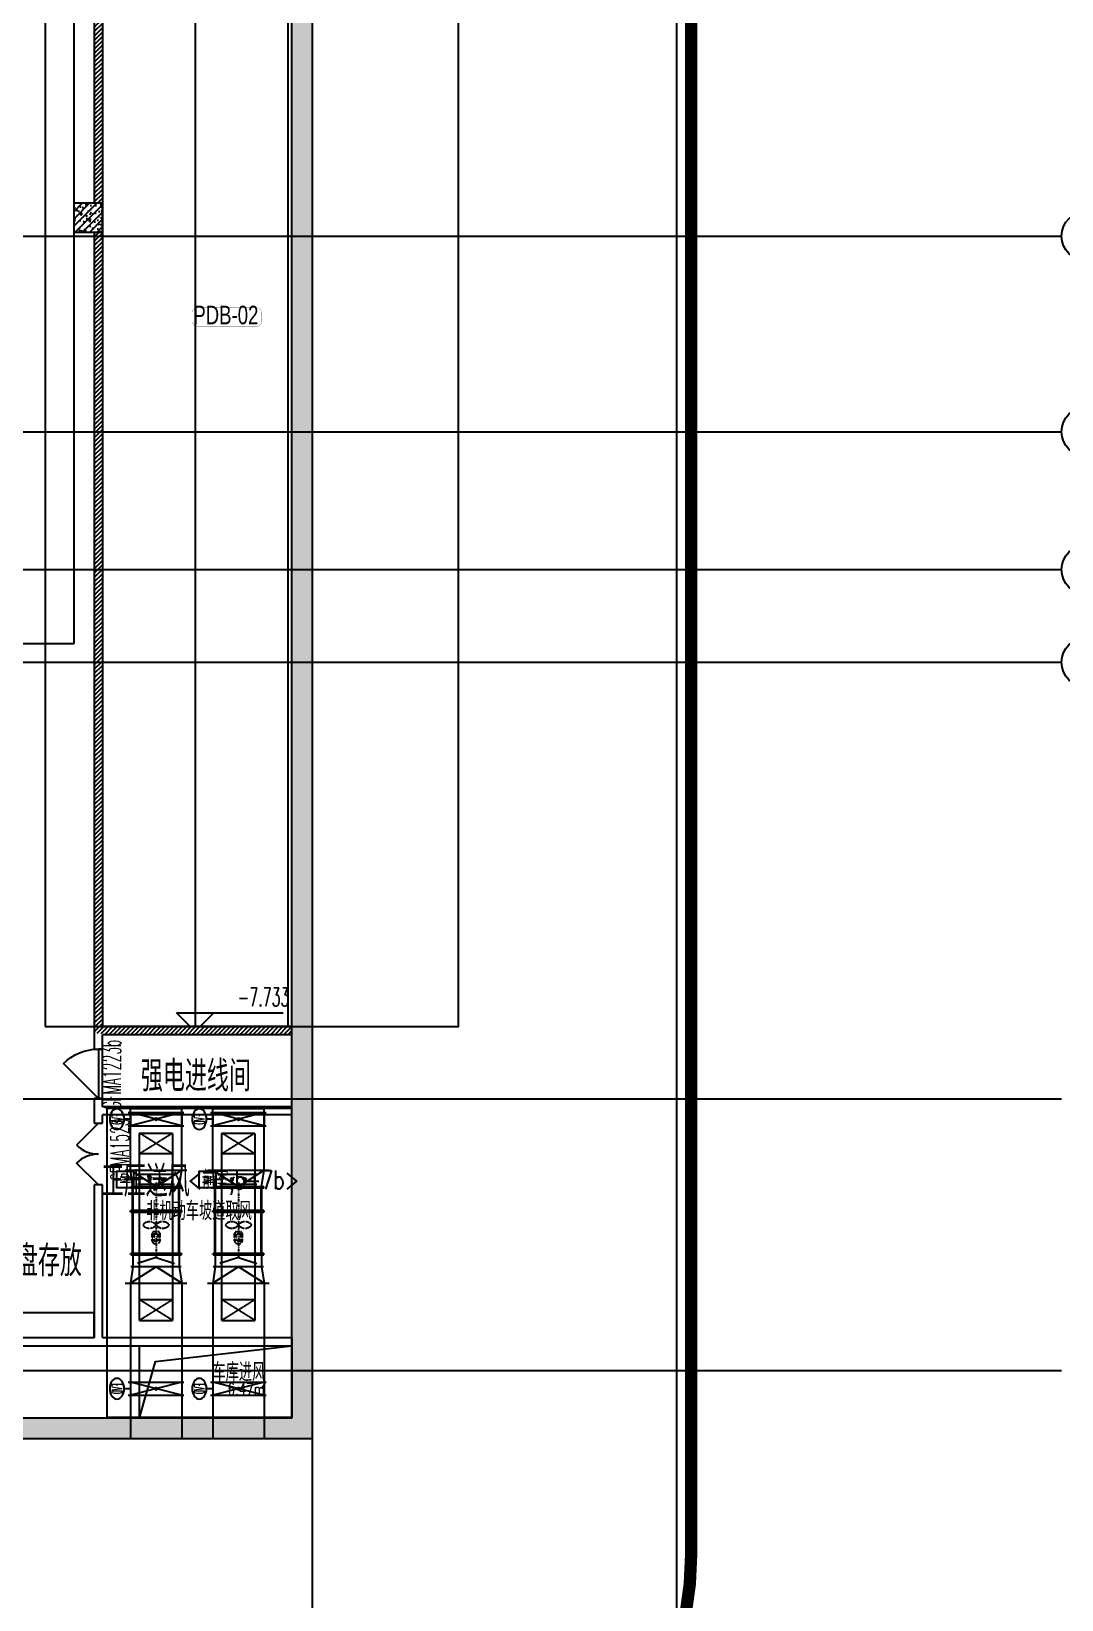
# Model space of a CAD drawing. Extents: x -12047294 to -5625356, y -1456591 to -622873.
# Drawn here: x -6007564 to -5982539, y -746490 to -708400 of the extents above; entities that cross this region are included whole.
import ezdxf
from ezdxf.enums import TextEntityAlignment as Align
from ezdxf.xclip import XClip

# ---------------------------------------------------------------- set-up
doc = ezdxf.new("R2010")
doc.units = 0
doc.header["$LTSCALE"] = 10
doc.header["$MEASUREMENT"] = 0
doc.header["$XCLIPFRAME"] = 2
for name, pattern in [('CONTINOUS', [0]), ('DASH', [0.35, 0.25, -0.1]), ('DASHDOT', [1, 0.5, -0.25, 0, -0.25]), ('DASHDOT2', [0.5, 0.25, -0.125, 0, -0.125]), ('DOTE', [2.42, 2, -0.2, 0.02, -0.2]), ('HIDDEN', [0.375, 0.25, -0.125]), ('用地红线$0$CENTER', [50.8, 31.75, -6.35, 6.35, -6.35])]:
    doc.linetypes.add(name, pattern=pattern)
for name, color, linetype in [('A-COLUMN', 10, 'Continuous'), ('A-COLUMNH', 252, 'Continuous'), ('A-DIMAXIS', 3, 'Continuous'), ('A-DIMLEAD', 130, 'Continuous'), ('A-DOORWIN', 151, 'Continuous'), ('A-FireH', 6, 'Continuous'), ('A-Fur', 156, 'Continuous'), ('A-HOLE', 30, 'Continuous'), ('A-stru-conc', 1, 'Continuous'), ('A-TEXTDOOR', 181, 'Continuous'), ('A-TextNum', 211, 'Continuous'), ('A-TextRoom', 7, 'Continuous'), ('A-TEXTROOM-AREA', 33, 'Continuous'), ('A-WALL', 2, 'Continuous'), ('A-餐厅改造', 7, 'Continuous'), ('AXIS_TEXT', 7, 'Continuous'), ('A用地红线', 10, 'Continuous'), ('DIM_ELEV', 3, 'Continuous'), ('DOTE', 9, 'DOTE'), ('FUR-家俱-活动', 156, 'Continuous'), ('PUB_TEXT', 7, 'Continuous'), ('STAIR', 5, 'Continuous')]:
    doc.layers.add(name, color=color, linetype=linetype)
for name, color, linetype, lineweight in [('M-A-EQUIP', 156, 'Continuous', 35), ('M-A-EQUIP-MID', 156, 'DASHDOT2', 25), ('M-A-EQUIP-OTH', 156, 'CONTINOUS', 25), ('M-DAMP-E', 156, 'Continuous', 25), ('M-DAMP-M', 156, 'Continuous', 25), ('M-DAMP-SC', 156, 'Continuous', 25), ('M-DUCT-FL', 156, 'Continuous', 25), ('M-DUCT-SC', 156, 'Continuous', 20), ('M-DUCT-SX', 156, 'Continuous', 25), ('M-EQUIP-OTH', 156, 'CONTINOUS', 25)]:
    doc.layers.add(name, color=color, linetype=linetype, lineweight=lineweight)
doc.styles.add('_TCH_AXIS', font='tjromand.shx', dxfattribs={"bigfont": 'tjhts.shx'})
doc.styles.add('_TCH_DIM', font='tjromans.shx', dxfattribs={"width": 0.8, "bigfont": 'tjhztxt.shx'})
doc.styles.add('_TCH_SPACE', font='tjromans.shx', dxfattribs={"height": 5, "bigfont": 'tjhztxt.shx'})
doc.styles.add('_TCH_WINDOW', font='tjromans.shx', dxfattribs={"width": 0.7, "height": 3.5, "bigfont": 'tjhztxt.shx'})
doc.styles.add('COMPLEX', font='COMPLEX')
doc.styles.add('HZ', font='tjromans.shx', dxfattribs={"width": 0.6, "bigfont": 'tjhztxt.shx'})
doc.styles.add('M-HT', font='tjromant.shx', dxfattribs={"width": 0.8, "bigfont": 'tjhts.shx'})
doc.styles.add('房间功能', font='tjromand.shx', dxfattribs={"width": 0.75, "bigfont": 'tjhts.shx'})
doc.styles.add('注解汉字', font='tjromans.shx', dxfattribs={"width": 0.75, "bigfont": 'tjhztxt.shx'})
pattern_1 = [(45, (0, 53.85), (-53.0330298, 53.0330298), [])]

# ---------------------------------------------------------------- blocks, each defined once
blk = doc.blocks.new('fdsfasd4#$$$')
at = {"layer": 'A-COLUMNH'}
for points in [[(10200657, -2157709), (10201157, -2158209), (10201157, -2122509), (10200657, -2122009)], [(10190121, -2157709), (10190621, -2158209), (10201157, -2158209), (10200657, -2157709)]]:
    blk.add_hatch(color=256, dxfattribs=at).paths.add_polyline_path(points)
at = {"layer": 'A-COLUMN'}
for p, q in [((10200657, -2157709), (10200657, -2122009)), ((10201157, -2158209), (10201157, -2122509)), ((10190121, -2157709), (10200657, -2157709)), ((10190621, -2158209), (10201157, -2158209))]:
    blk.add_line(p, q, dxfattribs=at)
blk = doc.blocks.new('sFsdfew54tfd44')
at = {"layer": 'DIM_ELEV'}
for p, q in [((1620387, 2687), (1619937, 3137)), ((1619937, 3137), (1622526, 3137)), ((1620387, 2687), (1620837, 3137))]:
    blk.add_line(p, q, dxfattribs=at)
at = {"layer": 'STAIR', "color": 3}
for p, q in [((1618137, 28698), (1618137, 2687)), ((1620387, 28698), (1620387, 2687)), ((1622637, 28698), (1622637, 2687))]:
    blk.add_line(p, q, dxfattribs=at)
at = {"layer": 'PUB_TEXT', "style": '_TCH_DIM', "width": 0.564706}
blk.add_text('-7.733', height=446.2, dxfattribs=at).set_placement((1621424, 3295))
blk = doc.blocks.new('*U90')
at = {"layer": 'M-DAMP-M'}
for p, q in [((0, -50), (0, 1175)), ((300, -50), (300, 1175)), ((0, 1125), (300, 1125)), ((70, 562), (216, 1013)), ((70, 562), (216, 113)), ((0, 0), (300, 0))]:
    blk.add_line(p, q, dxfattribs=at)
at = {"layer": 'M-DAMP-M', "const_width": 25}
blk.add_lwpolyline([(58, 562, 1), (82, 562, 1)], format="xyb", close=True, dxfattribs=at)
blk = doc.blocks.new('YL')
at = {"layer": 'M-A-EQUIP-OTH', "linetype": 'HIDDEN', "ltscale": 0.3}
for p, q in [((320, 72), (320, -72)), ((405, 136), (405, -136)), ((405, 136), (643, 136)), ((405, 123), (643, 123)), ((405, 105), (643, 105)), ((405, 70), (643, 70)), ((643, 136), (643, -136)), ((728, 72), (728, -72)), ((405, -70), (643, -70)), ((405, -105), (643, -105)), ((405, -123), (643, -123)), ((405, -136), (643, -136))]:
    blk.add_line(p, q, dxfattribs=at)
for centre, radius, start, end in [((430, 12), 126, 101.87, 151.7324), ((617, 12), 126, 28.2676, 78.13), ((1122, 225), 285, 127.893, 232.107), ((771, 225), 285, 307.893, 52.107), ((430, -12), 126, 208.2676, 258.13), ((617, -12), 126, 281.87, 331.7324), ((1122, -225), 285, 127.893, 232.107), ((771, -225), 285, 307.893, 52.107)]:
    blk.add_arc(centre, radius, start, end, dxfattribs=at)
blk = doc.blocks.new('hl-100-6')
at = {"layer": 'M-A-EQUIP'}
for p, q in [((0, 615.5), (0, -615.5)), ((20, 615.5), (0, 615.5)), ((20, 615.5), (20, -615.5)), ((580, 562.5), (20, 562.5)), ((620, 615.5), (580, 615.5)), ((580, 615.5), (580, -615.5)), ((600, 615.5), (600, -615.5)), ((620, -615.5), (620, 615.5)), ((1626, 562.5), (620, 562.5)), ((1646, 615.5), (1626, 615.5)), ((1626, 615.5), (1626, -615.5)), ((1646, 615.5), (1646, -615.5)), ((20, -615.5), (0, -615.5)), ((580, -562.5), (20, -562.5)), ((620, -615.5), (580, -615.5)), ((1626, -562.5), (620, -562.5)), ((1646, -615.5), (1626, -615.5))]:
    blk.add_line(p, q, dxfattribs=at)
at = {"layer": 'M-A-EQUIP-MID', "ltscale": 0.3}
for p, q in [((40, 590.5), (-20, 590.5)), ((640, 590.5), (560, 590.5)), ((1666, 590.5), (1606, 590.5)), ((-100, 0), (1746, 0)), ((40, -590.5), (-20, -590.5)), ((640, -590.5), (560, -590.5)), ((1666, -590.5), (1606, -590.5))]:
    blk.add_line(p, q, dxfattribs=at)
at = {"layer": 'M-A-EQUIP', "xscale": -0.7153820467065088, "yscale": 0.7153820467647165, "zscale": 0.71538204672}
blk.add_blockref('YL', (1606.1, 0), dxfattribs=at)
blk = doc.blocks.new('FL')
at = {"layer": 'M-DUCT-FL'}
blk.add_line((0, -100), (0, 1100), dxfattribs=at)
blk = doc.blocks.new('*U91')
at = {"layer": 'M-DAMP-E'}
for p, q in [((0, -50), (0, 850)), ((0, 800), (250, 800)), ((125, 800), (125, 950)), ((250, -50), (250, 850)), ((72, 507), (178, 613)), ((250, 0), (0, 0)), ((178, 187), (72, 293))]:
    blk.add_line(p, q, dxfattribs=at)
blk.add_lwpolyline([(-75, 950), (325, 950), (325, 1350), (-75, 1350)], close=True, dxfattribs=at)
at = {"layer": 'M-DAMP-E', "const_width": 30}
for points in [[(110, 560, 1), (140, 560, 1)], [(110, 240, 1), (140, 240, 1)]]:
    blk.add_lwpolyline(points, format="xyb", close=True, dxfattribs=at)
at = {"layer": 'M-DAMP-E'}
for centre in [(125, 560), (125, 240)]:
    blk.add_circle(centre, 30, dxfattribs=at)
at = {"layer": 'M-DAMP-E', "style": 'M-HT', "width": 0.8}
blk.add_text('M', height=250, dxfattribs=at).set_placement((125, 1150), align=Align.MIDDLE_CENTER)
blk = doc.blocks.new('FI1250K')
at = {"layer": 'M-DAMP-SC'}
for p, q in [((0, 1300), (0, -50)), ((0, 1250), (320, 1250)), ((0, 0), (320, 1250)), ((320, 0), (0, 1250)), ((160, 1250), (160, 1400)), ((320, 1300), (320, -50)), ((0, 0), (320, 0))]:
    blk.add_line(p, q, dxfattribs=at)
at = {"layer": 'M-DAMP-SC', "const_width": 25}
blk.add_lwpolyline([(147.5, 625, 1), (172.5, 625, 1)], format="xyb", close=True, dxfattribs=at)
at = {"layer": 'M-DAMP-SC'}
blk.add_circle((160, 625), 25, dxfattribs=at)
blk.add_ellipse((160, 1575), major_axis=(250, 0), ratio=0.7, start_param=-3.141592653589793, end_param=3.141592653589793, dxfattribs=at)
at = {"layer": 'M-DAMP-SC', "style": 'M-HT', "width": 1.166667}
blk.add_attdef('F', text='', height=250, dxfattribs=at).set_placement((35, 1450), (285, 1450), align=Align.FIT)
blk = doc.blocks.new('A$C26474180')
at = {"layer": 'M-DUCT-SX'}
for p, q in [((-1329, 625), (-2829, 625)), ((-2829, 625), (-2829, -625)), ((-929, 562), (-1329, 625)), ((-929, 0), (-1329, 625)), ((1017, 562), (1417, 625)), ((1017, 0), (1417, 625)), ((1417, 625), (5203, 625)), ((-1329, -625), (-929, 0)), ((1417, -625), (1017, 0)), ((-1329, -625), (-2829, -625)), ((-929, -562), (-1329, -625)), ((1017, -562), (1417, -625)), ((1417, -625), (5203, -625))]:
    blk.add_line(p, q, dxfattribs=at)
at = {"layer": 'M-EQUIP-OTH', "linetype": 'DASH'}
for p, q in [((2317, 400), (-2229, 400)), ((-2229, 400), (-2229, -400)), ((-2229, -400), (-1729, 400)), ((-1729, -400), (-2229, 400)), ((-1729, -400), (-1729, 400)), ((1817, -400), (1817, 400)), ((1817, -400), (2317, 400)), ((2317, -400), (1817, 400)), ((2317, 400), (2317, -400)), ((-2229, -400), (2317, -400))]:
    blk.add_line(p, q, dxfattribs=at)
at = {"layer": 'M-DUCT-SC'}
blk.add_blockref('*U91', (-1229, -400), dxfattribs=at)
at = {"layer": 'M-DUCT-SX'}
ref = blk.add_blockref('FI1250K', (-2729, -625), dxfattribs=at)
ref.add_attrib('F', 'FVD', dxfattribs={"layer": 'M-DAMP-SC', "height": 250, "style": 'M-HT', "width": 0.355932}).set_placement((-2694, 825), (-2444, 825), align=Align.FIT)
ref = blk.add_blockref('FI1250K', (3817, -625), dxfattribs=at)
ref.add_attrib('F', 'FVD', dxfattribs={"layer": 'M-DAMP-SC', "height": 250, "style": 'M-HT', "width": 0.355932}).set_placement((3852, 825), (4102, 825), align=Align.FIT)
at = {"layer": 'M-DUCT-SX', "extrusion": (0, 0, -1), "yscale": 1.25, "zscale": -1.25, "rotation": 180}
for p, xscale in [((1329, 625), -1.25), ((-1417, 625), 1.25)]:
    blk.add_blockref('FL', p, dxfattribs=dict(at, xscale=xscale))
at = {"layer": 'M-DUCT-SX'}
for name, p in [('hl-100-6', (-929, 0)), ('*U90', (717, -562))]:
    blk.add_blockref(name, p, dxfattribs=at)
blk = doc.blocks.new('A$C234306AE')
at = {"layer": 'M-EQUIP-OTH', "linetype": 'DASH'}
blk.add_lwpolyline([(0, 0), (7500, 0), (7500, -4500), (0, -4500)], close=True, dxfattribs=at)
at = {"layer": 'M-DUCT-SX'}
blk.add_blockref('A$C26474180', (2829, -3200), dxfattribs=at)
at = {"layer": 'M-EQUIP-OTH', "linetype": 'DASH'}
blk.add_blockref('A$C26474180', (2829, -1200), dxfattribs=at)
blk = doc.blocks.new('$DorLib2D$00000116')
at = {"color": 0}
for p, q in [((-0.5, 0), (-0.146, 0.354)), ((0.5, 0), (0.146, 0.354))]:
    blk.add_line(p, q, dxfattribs=at)
for centre, start, end in [((-0.5, 0), 0, 45), ((0.5, 0), 135, 180)]:
    blk.add_arc(centre, 0.5, start, end, dxfattribs=at)
blk = doc.blocks.new('$DorLib2D$00000114')
at = {"color": 0}
blk.add_line((0.5, 0), (-0.207, 0.707), dxfattribs=at)
blk.add_arc((0.5, 0), 1, 135, 180, dxfattribs=at)
blk = doc.blocks.new('_AXISO')
blk.add_circle((0, 0), 0.5)
at = {"layer": 'AXIS_TEXT', "style": 'COMPLEX', "width": 1.041667}
blk.add_attdef('A', text='', height=0.56, dxfattribs=at).set_placement((-0.25, -0.28), (0.25, -0.28), align=Align.FIT)
blk = doc.blocks.new('*U199')
at = {"linetype": '用地红线$0$CENTER'}
blk.add_line((-250, 170), (250, 170), dxfattribs=at)
blk.add_lwpolyline([(-250, 250), (250, 250), (250, -250), (-250, -250)], close=True, dxfattribs=at)
blk = doc.blocks.new('*U200')
at = {"layer": 'FUR-家俱-活动', "color": 0, "linetype": 'ByBlock', "lineweight": -2}
blk.add_blockref('*U199', (74411716, -4280771), dxfattribs=at)
for p, rotation in [((74410991, -4280966), 30), ((74412441, -4280966), 330.0000000000001), ((74410460, -4281496), 59.99999999999999), ((74412972, -4281496), 300.0000000000001), ((74410266, -4282221), 90), ((74413166, -4282221), 270), ((74410460, -4282946), 120), ((74412972, -4282946), 240), ((74410991, -4283477), 150), ((74412441, -4283477), 210), ((74411716, -4283671), 180)]:
    blk.add_blockref('*U199', p, dxfattribs=dict(at, rotation=rotation))
blk = doc.blocks.new('Chair_15')
at = {"color": 8}
for p, q in [((-2.45, 4.97), (-2.28, 5.15)), ((-2.03, 4.53), (-2.45, 4.97)), ((-1.85, 4.71), (-2.28, 5.15)), ((-1.21, 3.68), (-1.73, 4.22)), ((-1.02, 3.84), (-1.42, 4.26)), ((1.12, 3.84), (1.52, 4.26)), ((1.31, 3.68), (1.83, 4.22)), ((1.95, 4.71), (2.38, 5.15)), ((2.13, 4.53), (2.55, 4.97)), ((2.55, 4.97), (2.38, 5.15)), ((-2.45, 0.13), (-1.86, 0.74)), ((-2.45, 0.13), (-2.28, -0.05)), ((-2.28, -0.05), (-1.67, 0.57)), ((2.38, -0.05), (1.77, 0.57)), ((2.55, 0.13), (1.96, 0.74)), ((2.55, 0.13), (2.38, -0.05))]:
    blk.add_line(p, q, dxfattribs=at)
blk.add_lwpolyline([(-2.1, 1.02), (-2.13, 1.07), (-2.16, 1.12), (-2.18, 1.17), (-2.2, 1.23), (-2.22, 1.29), (-2.24, 1.35), (-2.26, 1.41), (-2.27, 1.47), (-2.28, 1.54), (-2.29, 1.6), (-2.3, 1.67), (-2.31, 1.74), (-2.31, 1.81), (-2.31, 1.88), (-2.31, 1.95), (-2.3, 2.02), (-2.29, 2.09), (-2.28, 2.16), (-2.26, 2.22), (-2.24, 2.29), (-2.22, 2.35), (-2.2, 2.42), (-2.18, 2.48), (-2.15, 2.54), (-2.13, 2.59), (-2.1, 2.64), (-2.07, 2.69), (-2.04, 2.74), (-2.01, 2.78), (-1.98, 2.82), (-1.95, 2.87), (-1.92, 2.91), (-1.89, 2.95), (-1.85, 2.99), (-1.82, 3.04), (-1.78, 3.08), (-1.75, 3.12), (-1.71, 3.17), (-1.67, 3.21), (-1.63, 3.26), (-1.59, 3.3), (-1.55, 3.34), (-1.51, 3.39), (-1.47, 3.43), (-1.43, 3.47), (-1.39, 3.51), (-1.35, 3.55), (-1.31, 3.59), (-1.27, 3.63), (-1.22, 3.67), (-1.18, 3.7), (-1.14, 3.74), (-1.1, 3.77), (-1.06, 3.81), (-1.03, 3.84), (-0.99, 3.87), (-0.97, 3.9), (-0.94, 3.93), (-0.92, 3.95), (-0.9, 3.97), (-0.89, 4), (-0.88, 4.02), (-0.87, 4.04), (-0.87, 4.06), (-0.86, 4.08), (-0.86, 4.1), (-0.86, 4.12), (-0.87, 4.14), (-0.87, 4.16), (-0.88, 4.17), (-0.89, 4.19), (-0.91, 4.21), (-0.93, 4.22), (-0.95, 4.24), (-0.97, 4.25), (-1, 4.26), (-1.04, 4.27), (-1.08, 4.28), (-1.12, 4.28), (-1.18, 4.28), (-1.24, 4.28), (-1.3, 4.27), (-1.37, 4.26), (-1.45, 4.25), (-1.53, 4.24), (-1.6, 4.23), (-1.68, 4.22), (-1.74, 4.22), (-1.81, 4.21), (-1.86, 4.21), (-1.91, 4.21), (-1.95, 4.22), (-1.98, 4.23), (-2.01, 4.24), (-2.03, 4.25), (-2.05, 4.26), (-2.06, 4.28), (-2.08, 4.29), (-2.09, 4.31), (-2.1, 4.33), (-2.1, 4.35), (-2.1, 4.37), (-2.1, 4.4), (-2.09, 4.42), (-2.08, 4.45), (-2.06, 4.48), (-2.04, 4.51), (-2.01, 4.55), (-1.99, 4.58), (-1.95, 4.62), (-1.92, 4.65), (-1.88, 4.69), (-1.84, 4.72), (-1.8, 4.75), (-1.76, 4.78), (-1.72, 4.8), (-1.68, 4.83), (-1.64, 4.85), (-1.6, 4.87), (-1.55, 4.89), (-1.51, 4.91), (-1.46, 4.93), (-1.42, 4.95), (-1.37, 4.96), (-1.33, 4.98), (-1.28, 4.99), (-1.23, 5.01), (-1.18, 5.02), (-1.13, 5.03), (-1.08, 5.04), (-1.02, 5.05), (-0.97, 5.06), (-0.91, 5.07), (-0.86, 5.08), (-0.8, 5.09), (-0.74, 5.1), (-0.68, 5.1), (-0.62, 5.11), (-0.55, 5.11), (-0.48, 5.12), (-0.4, 5.12), (-0.31, 5.13), (-0.2, 5.13), (-0.09, 5.13), (0.05, 5.13), (0.18, 5.13), (0.3, 5.13), (0.4, 5.13), (0.5, 5.12), (0.58, 5.12), (0.65, 5.11), (0.71, 5.11), (0.78, 5.1), (0.84, 5.1), (0.9, 5.09), (0.96, 5.08), (1.01, 5.07), (1.07, 5.06), (1.12, 5.05), (1.18, 5.04), (1.23, 5.03), (1.28, 5.02), (1.33, 5.01), (1.38, 4.99), (1.42, 4.98), (1.47, 4.96), (1.52, 4.95), (1.56, 4.93), (1.61, 4.91), (1.65, 4.89), (1.69, 4.87), (1.74, 4.85), (1.78, 4.83), (1.82, 4.8), (1.86, 4.78), (1.9, 4.75), (1.94, 4.72), (1.98, 4.69), (2.02, 4.65), (2.05, 4.62), (2.08, 4.58), (2.11, 4.55), (2.14, 4.51), (2.16, 4.48), (2.18, 4.45), (2.19, 4.42), (2.2, 4.4), (2.2, 4.37), (2.2, 4.35), (2.2, 4.33), (2.19, 4.31), (2.18, 4.29), (2.16, 4.28), (2.15, 4.26), (2.13, 4.25), (2.11, 4.24), (2.08, 4.23), (2.04, 4.22), (2.01, 4.21), (1.96, 4.21), (1.91, 4.21), (1.84, 4.22), (1.77, 4.22), (1.7, 4.23), (1.63, 4.24), (1.55, 4.25), (1.47, 4.26), (1.4, 4.27), (1.34, 4.28), (1.28, 4.28), (1.22, 4.28), (1.18, 4.28), (1.14, 4.27), (1.1, 4.26), (1.07, 4.25), (1.05, 4.24), (1.03, 4.22), (1.01, 4.21), (0.99, 4.19), (0.98, 4.17), (0.97, 4.16), (0.97, 4.14), (0.96, 4.12), (0.96, 4.1), (0.96, 4.08), (0.97, 4.06), (0.97, 4.04), (0.98, 4.02), (0.99, 4), (1, 3.97), (1.02, 3.95), (1.04, 3.93), (1.06, 3.9), (1.09, 3.87), (1.13, 3.84), (1.16, 3.81), (1.2, 3.77), (1.24, 3.74), (1.28, 3.7), (1.32, 3.67), (1.36, 3.63), (1.41, 3.59), (1.45, 3.55), (1.49, 3.51), (1.53, 3.47), (1.57, 3.43), (1.61, 3.39), (1.65, 3.34), (1.69, 3.3), (1.73, 3.26), (1.77, 3.21), (1.81, 3.17), (1.85, 3.12), (1.88, 3.08), (1.92, 3.04), (1.95, 2.99), (1.99, 2.95), (2.02, 2.91), (2.05, 2.87), (2.08, 2.82), (2.11, 2.78), (2.14, 2.74), (2.17, 2.69), (2.2, 2.64), (2.23, 2.59), (2.25, 2.54), (2.28, 2.48), (2.3, 2.42), (2.32, 2.35), (2.34, 2.29), (2.36, 2.22), (2.38, 2.16), (2.39, 2.09), (2.4, 2.02), (2.4, 1.95), (2.41, 1.88), (2.41, 1.81), (2.41, 1.74), (2.4, 1.67), (2.39, 1.6), (2.38, 1.54), (2.37, 1.47), (2.36, 1.41), (2.34, 1.35), (2.32, 1.29), (2.3, 1.23), (2.28, 1.17), (2.26, 1.12), (2.23, 1.07), (2.2, 1.02), (2.17, 0.97), (2.14, 0.93), (2.1, 0.89), (2.07, 0.85), (2.03, 0.81), (1.99, 0.77), (1.96, 0.74), (1.92, 0.7), (1.87, 0.66), (1.83, 0.62), (1.79, 0.59), (1.74, 0.55), (1.7, 0.52), (1.65, 0.48), (1.6, 0.45), (1.55, 0.41), (1.5, 0.38), (1.45, 0.35), (1.4, 0.32), (1.34, 0.29), (1.29, 0.27), (1.23, 0.24), (1.17, 0.22), (1.11, 0.19), (1.06, 0.17), (1, 0.15), (0.94, 0.13), (0.88, 0.11), (0.82, 0.1), (0.75, 0.08), (0.69, 0.07), (0.62, 0.05), (0.55, 0.04), (0.48, 0.03), (0.41, 0.02), (0.33, 0.01), (0.24, 0), (0.15, 0), (0.05, 0), (-0.05, 0), (-0.14, 0), (-0.23, 0.01), (-0.31, 0.02), (-0.38, 0.03), (-0.45, 0.04), (-0.52, 0.05), (-0.59, 0.07), (-0.65, 0.08), (-0.72, 0.1), (-0.78, 0.11), (-0.84, 0.13), (-0.9, 0.15), (-0.96, 0.17), (-1.02, 0.19), (-1.07, 0.22), (-1.13, 0.24), (-1.19, 0.27), (-1.24, 0.29), (-1.3, 0.32), (-1.35, 0.35), (-1.4, 0.38), (-1.45, 0.41), (-1.5, 0.45), (-1.55, 0.48), (-1.6, 0.52), (-1.65, 0.55), (-1.69, 0.59), (-1.73, 0.62), (-1.78, 0.66), (-1.82, 0.7), (-1.86, 0.74), (-1.9, 0.77), (-1.93, 0.81), (-1.97, 0.85), (-2, 0.89), (-2.04, 0.93), (-2.07, 0.97)], close=True)
blk = doc.blocks.new('dgtr')
at = {"layer": 'FUR-家俱-活动'}
blk.add_lwpolyline([(74390796, -4225047), (74391362, -4224481), (74390796, -4223916), (74390230, -4224481)], close=True, dxfattribs=at)
for p, xscale, yscale, zscale, rotation in [((74390442, -4224128), 100.0000000000477, 100.0000000000477, 100.0000000000477, 44.99999966093243), ((74391150, -4224128), 100.0000000000066, 100.0000000000066, 100.0000000000066, 314.999999660956), ((74390442, -4224835), 100.0000000000066, 100.0000000000066, 100.0000000000066, 134.999999660956), ((74391150, -4224835), 100.0000000000477, 100.0000000000477, 100.0000000000477, 224.9999996609324)]:
    blk.add_blockref('Chair_15', p, dxfattribs=dict(at, xscale=xscale, yscale=yscale, zscale=zscale, rotation=rotation))
blk = doc.blocks.new('A$C3B1F69EC')
for points in [[(0, 1150), (0, 650), (500, 650), (500, 1150)], [(500, 0), (500, 1200), (1200, 1200), (1200, 0)], [(1700, 1150), (1700, 650), (1200, 650), (1200, 1150)], [(0, 50), (0, 550), (500, 550), (500, 50)], [(1700, 50), (1700, 550), (1200, 550), (1200, 50)]]:
    blk.add_lwpolyline(points, close=True)
blk = doc.blocks.new('*U201')
at = {"linetype": '用地红线$0$CENTER'}
blk.add_line((-250, 170), (250, 170), dxfattribs=at)
blk.add_lwpolyline([(-250, 250), (250, 250), (250, -250), (-250, -250)], close=True, dxfattribs=at)
blk = doc.blocks.new('*U202')
at = {"layer": 'FUR-家俱-活动', "color": 0, "linetype": 'ByBlock', "lineweight": -2}
for p, rotation in [((74411011, -4281251), 36), ((74412421, -4281251), 324), ((74410575, -4281851), 72), ((74412857, -4281851), 288), ((74410575, -4282592), 108), ((74412857, -4282592), 252), ((74411011, -4283192), 144), ((74412421, -4283192), 216), ((74411716, -4283421), 180)]:
    blk.add_blockref('*U201', p, dxfattribs=dict(at, rotation=rotation))
blk.add_blockref('*U201', (74411716, -4281021), dxfattribs=at)
blk = doc.blocks.new('*U204')
at = {"linetype": '用地红线$0$CENTER'}
blk.add_line((-250, 170), (250, 170), dxfattribs=at)
blk.add_lwpolyline([(-250, 250), (250, 250), (250, -250), (-250, -250)], close=True, dxfattribs=at)
blk = doc.blocks.new('*U203')
at = {"layer": 'FUR-家俱-活动', "color": 0, "linetype": 'ByBlock', "lineweight": -2}
for p, rotation in [((74411011, -4281251), 36), ((74412421, -4281251), 324), ((74410575, -4281851), 72), ((74412857, -4281851), 288), ((74410575, -4282592), 108), ((74412857, -4282592), 252), ((74411011, -4283192), 144), ((74412421, -4283192), 216), ((74411716, -4283421), 180)]:
    blk.add_blockref('*U204', p, dxfattribs=dict(at, rotation=rotation))
blk.add_blockref('*U204', (74411716, -4281021), dxfattribs=at)
blk = doc.blocks.new('ASDre#$#%%%%%%%%%%$#$$454')
at = {"layer": 'FUR-家俱-活动'}
for points in [[(-6016636, -1409123), (-6021936, -1409123), (-6021936, -1406023), (-6019836, -1406023), (-6019836, -1405223), (-6022736, -1405223), (-6022736, -1409923), (-6016636, -1409923)], [(-6017842, -1411038), (-6017871, -1411030), (-6018026, -1411610), (-6017997, -1411617)], [(-6017045, -1411292), (-6017037, -1411263), (-6017617, -1411108), (-6017624, -1411137)], [(-6016980, -1411292), (-6016988, -1411263), (-6016409, -1411108), (-6016401, -1411137)], [(-6015759, -1411292), (-6015751, -1411263), (-6016331, -1411108), (-6016338, -1411137)], [(-6015694, -1411292), (-6015702, -1411263), (-6015123, -1411108), (-6015115, -1411137)], [(-6013587, -1411038), (-6013615, -1411030), (-6013771, -1411610), (-6013742, -1411617)], [(-6011677, -1411292), (-6011670, -1411263), (-6012249, -1411108), (-6012257, -1411137)], [(-6011613, -1411292), (-6011621, -1411263), (-6011041, -1411108), (-6011033, -1411137)], [(-6010391, -1411292), (-6010384, -1411263), (-6010963, -1411108), (-6010971, -1411137)], [(-6010327, -1411292), (-6010335, -1411263), (-6009755, -1411108), (-6009747, -1411137)], [(-6017842, -1412259), (-6017871, -1412267), (-6018026, -1411688), (-6017997, -1411680)], [(-6013587, -1412259), (-6013615, -1412267), (-6013771, -1411688), (-6013742, -1411680)], [(-6017842, -1412324), (-6017871, -1412316), (-6018026, -1412896), (-6017997, -1412903)], [(-6013587, -1412324), (-6013615, -1412316), (-6013771, -1412896), (-6013742, -1412903)], [(-6017842, -1413545), (-6017871, -1413553), (-6018026, -1412974), (-6017997, -1412966)], [(-6013587, -1413545), (-6013615, -1413553), (-6013771, -1412974), (-6013742, -1412966)], [(-6017842, -1413610), (-6017871, -1413602), (-6018026, -1414182), (-6017997, -1414189)], [(-6013587, -1413610), (-6013615, -1413602), (-6013771, -1414182), (-6013742, -1414189)], [(-6017842, -1414831), (-6017871, -1414839), (-6018026, -1414260), (-6017997, -1414252)], [(-6013587, -1414831), (-6013615, -1414839), (-6013771, -1414260), (-6013742, -1414252)]]:
    blk.add_lwpolyline(points, close=True, dxfattribs=at)
for points in [[(-6008786, -1417423), (-6008786, -1420923), (-6006036, -1420923), (-6006036, -1420323), (-6008186, -1420323), (-6008186, -1417423)], [(-6008186, -1417423), (-6008786, -1417423)]]:
    blk.add_lwpolyline(points, dxfattribs=at)
for centre, radius in [((-6020525, -1412755), 1100), ((-6016035, -1413058), 900), ((-6011546, -1413058), 900)]:
    blk.add_circle(centre, radius, dxfattribs=at)
for name, p in [('*U200', (-80432241, 2869467)), ('*U202', (-80427752, 2869163)), ('*U203', (-80423263, 2869163))]:
    blk.add_blockref(name, p, dxfattribs=at)
for p, rotation in [((-6011836, -1417323), 179.9999999999998), ((-6009336, -1417323), 179.9999999999998), ((-6030686, -1419512), 90), ((-6029486, -1419512), 90), ((-6028286, -1419512), 90), ((-6025986, -1419512), 90), ((-6024786, -1419512), 90), ((-6011836, -1418523), 179.9999999999998), ((-6009336, -1418523), 179.9999999999998), ((-6011836, -1419723), 179.9999999999998), ((-6009336, -1419723), 179.9999999999998), ((-6030686, -1421712), 90), ((-6029486, -1421712), 90), ((-6028286, -1421712), 90), ((-6025986, -1421712), 90), ((-6024786, -1421712), 90), ((-6030686, -1423912), 90), ((-6029486, -1423912), 90), ((-6028286, -1423912), 90), ((-6025986, -1423912), 90), ((-6024786, -1423912), 90), ((-6030686, -1426112), 90), ((-6029486, -1426112), 90), ((-6028286, -1426112), 90), ((-6025986, -1426112), 90)]:
    blk.add_blockref('A$C3B1F69EC', p, dxfattribs=dict(at, rotation=rotation))
at = {"layer": 'FUR-家俱-活动', "xscale": -1}
for name, p, rotation in [('A$C3B1F69EC', (-6035411, -1419512), 270), ('A$C3B1F69EC', (-6034211, -1419512), 270), ('dgtr', (-80411150, -5643282), 180), ('dgtr', (-80408925, -5643282), 180), ('dgtr', (-80406026, -5643282), 180), ('A$C3B1F69EC', (-6035411, -1421712), 270), ('A$C3B1F69EC', (-6034211, -1421712), 270), ('dgtr', (-80412399, -5645668), 180), ('dgtr', (-80410275, -5645668), 180), ('dgtr', (-80408150, -5645668), 180), ('dgtr', (-80406026, -5645668), 180), ('A$C3B1F69EC', (-6035411, -1423912), 270), ('A$C3B1F69EC', (-6034211, -1423912), 270), ('A$C3B1F69EC', (-6035411, -1426112), 270), ('A$C3B1F69EC', (-6034211, -1426112), 270)]:
    blk.add_blockref(name, p, dxfattribs=dict(at, rotation=rotation))
at = {"color": 4, "linetype": 'Continuous', "style": 'HZ', "width": 0.8}
for s, height, p in [('%%C2200', 200, (-6021250, -1413241)), ('12人', 200, (-6020349, -1413244)), ('%%C1800', 163.6, (-6016628, -1413226)), ('10人', 163.6, (-6015891, -1413228)), ('%%C1800', 163.6, (-6012139, -1413226)), ('10人', 163.6, (-6011402, -1413228))]:
    blk.add_text(s, height=height, dxfattribs=at).set_placement(p)

msp = doc.modelspace()

# ---------------------------------------------------------------- hatches: boundary and pattern name
at = {"layer": 'A-COLUMNH'}
h = msp.add_hatch(dxfattribs=at)
h.set_pattern_fill('钢筋混凝土', color=256, scale=50, style=0)
h.set_pattern_definition([(45, (0, 0), (-88.3883476, 88.3883476), []), (50, (0, 0), (358.630091, -31.376067), [37.5, -412.5]), (355, (0, 0), (-69.375667, 376.096067), [30, -330]), (100.4514, (29.9, -2.6), (289.25469, 344.719771), [31.870095, -350.571056]), (46.1842, (0, 100), (533.620524, -82.759507), [56.25, -618.75]), (96.6356, (44.47, 93.1), (467.331353, 487.058935), [47.805144, -525.8565]), (351.1842, (0, 100), (467.330973, 487.0593), [45, -495]), (21, (50, 75), (298.453526, -201.309445), [37.5, -412.5]), (326, (50, 75), (121.657666, 362.575023), [30, -330]), (71.4514, (74.87, 58.22), (420.111314, 161.265248), [31.870095, -350.571056]), (37.5, (0, 0), (6.0799277, 166.446927), [0, -326, 0, -335, 0, -331.25]), (7.5, (0, 0), (131.5347687, 197.205856), [0, -191, 0, -318.5, 0, -126.25]), (327.5, (-111.5, 0), (266.911218, -11.277436), [0, -125, 0, -390, 0, -517.5]), (317.5, (-161.5, 0), (291.593085, 50.052491), [0, -162.5, 0, -259, 0, -367.5])])
h.paths.add_polyline_path([(-6006536.1, -713273.4), (-6005836.1, -713273.4), (-6005836.1, -712573.4), (-6006536.1, -712573.4)])
at = {"layer": 'A-FireH'}
h = msp.add_hatch(dxfattribs=at)
h.set_pattern_fill('普通砖', color=256, scale=30, style=0)
h.set_pattern_definition(pattern_1)
h.paths.add_polyline_path([(-6006036.1, -712573.4), (-6005836.1, -712573.4), (-6005836.1, -704473.4), (-6006036.1, -704473.4)])
h = msp.add_hatch(dxfattribs=at)
h.set_pattern_fill('普通砖', color=256, scale=30, style=0)
h.set_pattern_definition(pattern_1)
h.paths.add_polyline_path([(-6005836.1, -713273.4), (-6006036.1, -713273.4), (-6006036.1, -732768.2), (-6005902.8, -732701.5), (-6005836.1, -732568.2)])
h = msp.add_hatch(dxfattribs=at)
h.set_pattern_fill('普通砖', color=256, scale=30, style=0)
h.set_pattern_definition(pattern_1)
h.paths.add_polyline_path([(-6001236.8, -732568.2), (-6005836.1, -732568.2), (-6005902.8, -732701.5), (-6005836.1, -732768.2), (-6001236.8, -732768.2)])

# ---------------------------------------------------------------- linework, layer by layer
at = {"layer": 'A-COLUMN'}
for p, q in [((-6005836.1, -712573.4), (-6006536.1, -712573.4)), ((-6006536.1, -712573.4), (-6006536.1, -713273.4)), ((-6005836.1, -713273.4), (-6005836.1, -712573.4)), ((-6006536.1, -713273.4), (-6005836.1, -713273.4))]:
    msp.add_line(p, q, dxfattribs=at)
at = {"layer": 'A-DIMAXIS'}
for p, q in [((-5988539.2, -713373.4), (-5982539.2, -713373.4)), ((-5988539.2, -718123.4), (-5982539.2, -718123.4)), ((-5988539.2, -721473.4), (-5982539.2, -721473.4)), ((-5988539.2, -723723.4), (-5982539.2, -723723.4)), ((-5988539.2, -734323.4), (-5982539.2, -734323.4)), ((-5988539.2, -740923.4), (-5982539.2, -740923.4))]:
    msp.add_line(p, q, dxfattribs=at)
at = {"layer": 'A-DOORWIN'}
msp.add_lwpolyline([(-6005936.3, -734318.2), (-6005836.3, -734318.2), (-6005836.3, -733118.2), (-6005936.3, -733118.2)], close=True, dxfattribs=at)
at = {"layer": 'A-HOLE'}
msp.add_lwpolyline([(-6004936.2, -742073.4), (-6004549.8, -740702.4), (-6001236.8, -740323.4)], dxfattribs=at)
msp.add_lwpolyline([(-6004936.1, -740323.4), (-6001236.8, -740323.4), (-6001236.8, -742073.4), (-6004936.1, -742073.4)], close=True, dxfattribs=at)
at = {"layer": 'A-TextNum', "const_width": 5}
msp.add_lwpolyline([(-6003520.2, -715106.3), (-6002100.8, -715106.3, -0.4142136), (-6001965.8, -715241.3), (-6001965.8, -715434, -0.4142136), (-6002100.8, -715569), (-6003520.2, -715569, -0.4142136), (-6003655.2, -715434), (-6003655.2, -715241.3, -0.4142136)], format="xyb", close=True, dxfattribs=at)
at = {"layer": 'A-WALL'}
for p, q in [((-6006036.1, -704473.4), (-6006036.1, -712573.4)), ((-6005836.1, -704473.4), (-6005836.1, -712573.4)), ((-6006036.1, -713273.4), (-6006036.1, -732768.2)), ((-6005836.1, -713273.4), (-6005836.1, -732568.2)), ((-6006036.1, -732768.2), (-6006036.1, -733118.2)), ((-6001236.8, -732568.2), (-6005836.1, -732568.2)), ((-6001236.8, -732768.2), (-6005836.1, -732768.2)), ((-6005836.1, -733118.2), (-6005836.1, -732768.2)), ((-6001236.8, -732768.2), (-6001236.8, -732568.2)), ((-6006036.1, -733118.2), (-6005836.1, -733118.2)), ((-6005836.1, -734318.2), (-6006036.1, -734318.2)), ((-6006036.1, -734318.2), (-6006036.1, -734718.2)), ((-6005836.1, -734518.2), (-6005836.1, -734318.2)), ((-6006036.1, -734718.2), (-6006036.1, -734918.2)), ((-6001236.8, -734518.2), (-6005836.1, -734518.2)), ((-6001236.8, -734718.2), (-6005836.1, -734718.2)), ((-6005836.1, -734918.2), (-6005836.1, -734718.2)), ((-6001236.8, -734718.2), (-6001236.8, -734518.2)), ((-6006036.1, -734918.2), (-6005836.1, -734918.2)), ((-6005836.1, -736418.2), (-6006036.1, -736418.2)), ((-6006036.1, -736418.2), (-6006036.1, -740123.4)), ((-6005836.1, -740123.4), (-6005836.1, -736418.2)), ((-6014136.1, -740123.4), (-6006036.1, -740123.4)), ((-6013936.1, -740323.4), (-6006036.1, -740323.4)), ((-6006036.1, -740323.4), (-6001236.8, -740323.4)), ((-6005836.1, -740123.4), (-6001236.8, -740123.4)), ((-6001236.8, -740123.4), (-6001236.8, -740323.4))]:
    msp.add_line(p, q, dxfattribs=at)
at = {"layer": 'A用地红线', "color": 14, "linetype": 'DASHDOT', "ltscale": 3, "const_width": 300, "elevation": -100}
msp.add_lwpolyline([(-6086536.7, -666374.4, -0.4142685), (-6078536.1, -658373.6), (-6011536.9, -658373.6, -0.4142223), (-5991536.1, -678373.5), (-5991536.9, -745373.9, -0.3336182), (-5997304.2, -753056.7, -0.0708226), (-5999536.8, -753373.6), (-6066536, -753373.5, -0.4142223), (-6086536.8, -733373.7), (-6086536.7, -666373.6)], format="xyb", close=True, dxfattribs=at)
at = {"layer": 'DOTE'}
for p, q in [((-6000736.1, -756373.6), (-6000736.1, -655372.8)), ((-5991886.1, -756373.6), (-5991886.1, -655372.8)), ((-6089538.8, -713373.4), (-5988539.2, -713373.4)), ((-6009636.1, -718123.4), (-5988539.2, -718123.4)), ((-6089538.8, -723723.4), (-5988539.2, -723723.4)), ((-6089538.8, -734323.4), (-5988539.2, -734323.4)), ((-6089538.8, -740923.4), (-5988539.2, -740923.4))]:
    msp.add_line(p, q, dxfattribs=at)
at = {"layer": 'DOTE', "linetype": 'DOTE'}
msp.add_line((-6089538.8, -721473.4), (-5988539.2, -721473.4), dxfattribs=at)
at = {"layer": 'DOTE', "color": 250, "linetype": 'DASH', "ltscale": 5}
msp.add_lwpolyline([(-6056536.1, -673373.4), (-6006536.1, -673373.4), (-6006536.1, -723273.4), (-6056536.1, -723273.4)], close=True, dxfattribs=at)

# ---------------------------------------------------------------- block references
at = {"xscale": -1, "rotation": 90}
msp.add_blockref('A$C234306AE', (-6005734.8, -734560.8), dxfattribs=at)
at = {"layer": 'A-DIMAXIS'}
ref = msp.add_blockref('_AXISO', (-5981939.2, -713373.4), dxfattribs=dict(at, xscale=1200, yscale=1200, zscale=1200))
ref.add_attrib('A', 'J', dxfattribs={"height": 758.4, "style": '_TCH_AXIS'}).set_placement((-5982119.8, -713752.6), (-5981758.7, -713752.6), align=Align.FIT)
ref = msp.add_blockref('_AXISO', (-5981939.2, -718123.4), dxfattribs=dict(at, xscale=1200, yscale=1200, zscale=1200))
ref.add_attrib('A', 'G', dxfattribs={"height": 683.5, "style": '_TCH_AXIS'}).set_placement((-5982183.3, -718465.2), (-5981695.1, -718465.2), align=Align.FIT)
ref = msp.add_blockref('_AXISO', (-5981939.2, -721473.4), dxfattribs=dict(at, xscale=1200, yscale=1200, zscale=1200))
ref.add_attrib('A', 'F', dxfattribs={"height": 729.3, "style": '_TCH_AXIS', "width": 0.923077}).set_placement((-5982147.6, -721838.1), (-5981730.9, -721838.1), align=Align.FIT)
ref = msp.add_blockref('_AXISO', (-5981939.2, -723723.4), dxfattribs=dict(at, xscale=1200, yscale=1200, zscale=1200))
ref.add_attrib('A', 'E', dxfattribs={"height": 729.3, "style": '_TCH_AXIS', "width": 0.923077}).set_placement((-5982147.6, -724088.1), (-5981730.9, -724088.1), align=Align.FIT)
at = {"layer": 'A-DOORWIN'}
ref = msp.add_blockref('$DorLib2D$00000114', (-6005936.1, -733718.2), dxfattribs=dict(at, xscale=1200, yscale=-1200, zscale=1200, rotation=269.9999998753272))
ref.add_attrib('A', 'GFMA1223b', (-6005393.2, -734587), dxfattribs={"layer": 'A-TEXTDOOR', "height": 446.25, "rotation": 90, "style": '_TCH_WINDOW', "width": 0.494118})
ref = msp.add_blockref('$DorLib2D$00000116', (-6005936.1, -735668.2), dxfattribs=dict(at, xscale=-1500, yscale=-1500, zscale=-1500, rotation=269.999999875329))
ref.add_attrib('A', 'GFMA1523', (-6005193.2, -736325.4), dxfattribs={"layer": 'A-TEXTDOOR', "height": 446.25, "rotation": 90, "style": '_TCH_WINDOW', "width": 0.494118})
at = {"layer": 'A-Fur'}
msp.add_blockref('ASDre#$#%%%%%%%%%%$#$$454', (0, 680800), dxfattribs=at)
at = {"layer": 'A-stru-conc'}
msp.add_blockref('fdsfasd4#$$$', (-16201893.9, 1415636.1, -100), dxfattribs=at)
at = {"layer": 'FUR-家俱-活动'}
ref = msp.add_blockref('sFsdfew54tfd44', (-7623973, -735373.4), dxfattribs=at)
XClip(ref).set_block_clipping_path([(1616746.0134779364, 2805.2615686982), (1626786.8661755677, 60830.4310191773)])

# ---------------------------------------------------------------- texts
at = {"layer": 'A-DIMLEAD', "style": '注解汉字', "width": 0.75}
for s, p in [('<前室,b-7b>', (-6003763, -736518.4)), ('车库进风', (-6003165.3, -741191))]:
    msp.add_text(s, height=450, dxfattribs=at).set_placement(p)
at = {"layer": 'A-TextNum', "style": '房间功能', "width": 0.75}
msp.add_text('PDB-02', height=450, dxfattribs=at).set_placement((-6003630.2, -715513.6))
at = {"layer": 'A-TextRoom', "style": '注解汉字', "width": 0.75}
for s, p in [('强电进线间', (-6004904.8, -734148.9)), ('正压送风', (-6005853.9, -736703.3))]:
    msp.add_text(s, height=750, dxfattribs=at).set_placement(p)
at = {"layer": 'A-TEXTROOM-AREA'}
for s, height, style, width, p in [('非机动车坡道取风', 450, '注解汉字', 0.75, (-6004775.5, -737274.9)), ('6.47m', 297.5, '_TCH_SPACE', 0.705882, (-6002796.3, -741526.1)), ('2', 148.8, '_TCH_SPACE', 0.705882, (-6001988.6, -741351.1))]:
    msp.add_text(s, height=height, dxfattribs=dict(at, style=style, width=width)).set_placement(p)
at = {"layer": 'A-餐厅改造', "style": '注解汉字', "width": 0.75}
msp.add_text('餐盘存放', height=750, dxfattribs=at).set_placement((-6008475.1, -738639.3))

doc.saveas('drawing.dxf')
